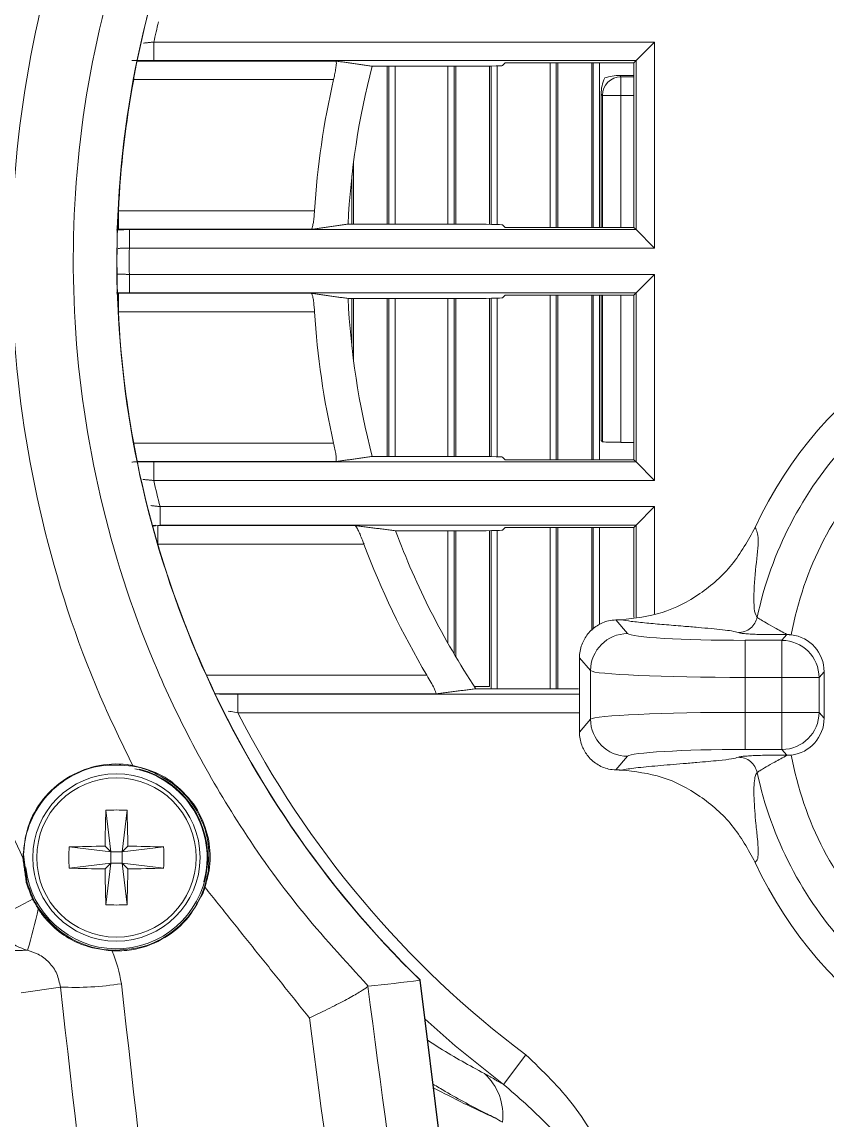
# Model space of a CAD drawing. Extents: x 16.7 to 113.1, y 4.5 to 84.5.
# Drawn here: x 105.198 to 106.497, y 34.52 to 36.293 of the extents above; entities that cross this region are included whole.
import ezdxf

# ---------------------------------------------------------------- set-up
doc = ezdxf.new("R2010")
doc.units = 0
doc.header["$MEASUREMENT"] = 0
doc.linetypes.add('SLD-SOLID', pattern=[0])
doc.layers.add('OBJECT', color=7, linetype='CONTINUOUS')

msp = doc.modelspace()

# ---------------------------------------------------------------- linework, layer by layer
at = {"layer": 'OBJECT', "linetype": 'SLD-SOLID', "lineweight": 15}
for p, q in [((105.4105, 36.2604), (105.4105, 36.2304)), ((105.4105, 36.2604), (106.2191, 36.2604)), ((106.2191, 36.2604), (106.1891, 36.2304)), ((106.2191, 36.2604), (106.2191, 35.9276)), ((105.3835, 36.2298), (105.7044, 36.2298)), ((106.1891, 36.2304), (105.4105, 36.2304)), ((105.763, 36.2215), (105.9137, 36.2215)), ((105.7875, 36.2215), (105.7875, 35.9665)), ((105.79, 35.9665), (105.79, 36.2215)), ((105.8, 36.2215), (105.8, 35.9665)), ((105.8854, 35.9665), (105.8854, 36.2215)), ((105.8954, 36.2215), (105.8954, 35.9665)), ((105.8979, 35.9665), (105.8979, 36.2215)), ((105.9525, 36.2217), (105.9525, 35.9662)), ((105.955, 35.9662), (105.955, 36.2218)), ((105.965, 36.222), (105.965, 35.966)), ((105.9779, 36.2267), (105.9737, 36.2225)), ((105.9779, 36.2267), (106.1854, 36.2267)), ((106.0504, 35.9612), (106.0504, 36.2267)), ((106.0604, 36.2267), (106.0604, 35.9612)), ((106.0629, 35.9612), (106.0629, 36.2267)), ((106.1175, 36.2267), (106.1175, 35.9612)), ((106.12, 35.9612), (106.12, 36.2267)), ((106.13, 36.2267), (106.13, 35.9612)), ((106.1891, 36.2304), (106.1854, 36.2267)), ((106.1854, 36.2267), (106.1854, 35.9612)), ((106.1891, 35.9576), (106.1891, 36.2304)), ((105.3781, 36.1999), (105.3781, 36.2017)), ((105.7008, 36.1999), (105.3781, 36.1999)), ((106.1627, 36.2065), (106.1648, 36.2043)), ((106.1854, 36.2065), (106.1627, 36.2065)), ((106.1648, 36.2043), (106.1648, 36.1744)), ((106.1648, 36.2043), (106.1854, 36.2043)), ((106.1348, 36.1744), (106.1327, 36.1765)), ((106.1327, 35.9612), (106.1327, 36.1765)), ((106.1348, 36.1744), (106.1648, 36.1744)), ((106.1348, 35.9612), (106.1348, 36.1744)), ((106.1854, 36.1744), (106.1648, 36.1744)), ((106.1648, 36.1744), (106.1648, 35.9612)), ((105.7329, 35.9665), (105.7329, 36.0656)), ((105.7304, 36.0448), (105.7304, 35.9665)), ((105.3534, 35.9581), (105.3534, 35.9881)), ((105.3534, 35.9881), (105.67, 35.9881)), ((105.3534, 35.9581), (105.3519, 35.9582)), ((105.6648, 35.9581), (105.3534, 35.9581)), ((105.3711, 35.9276), (105.3711, 35.9576)), ((105.3711, 35.9576), (106.1891, 35.9576)), ((105.9137, 35.9665), (105.7241, 35.9665)), ((105.9737, 35.9655), (105.9779, 35.9612)), ((106.1854, 35.9612), (105.9779, 35.9612)), ((106.1891, 35.9576), (106.1854, 35.9612)), ((106.2191, 35.9276), (106.1891, 35.9576)), ((106.2191, 35.9276), (105.3711, 35.9276)), ((105.3711, 35.8854), (105.3711, 35.8554)), ((105.3711, 35.8854), (106.2191, 35.8854)), ((106.2191, 35.8854), (106.1891, 35.8554)), ((106.2191, 35.8854), (106.2191, 35.5526)), ((105.3534, 35.8548), (105.3519, 35.8548)), ((105.3534, 35.8548), (105.6648, 35.8548)), ((105.3534, 35.8249), (105.3534, 35.8548)), ((106.1891, 35.8554), (105.3711, 35.8554)), ((105.7241, 35.8465), (105.9137, 35.8465)), ((105.7304, 35.8465), (105.7304, 35.7682)), ((105.7329, 35.7473), (105.7329, 35.8465)), ((105.7875, 35.8465), (105.7875, 35.5915)), ((105.79, 35.5915), (105.79, 35.8465)), ((105.8, 35.8465), (105.8, 35.5915)), ((105.8854, 35.5915), (105.8854, 35.8465)), ((105.8954, 35.8465), (105.8954, 35.5915)), ((105.8979, 35.5915), (105.8979, 35.8465)), ((105.9525, 35.8467), (105.9525, 35.5912)), ((105.955, 35.5912), (105.955, 35.8468)), ((105.965, 35.847), (105.965, 35.591)), ((105.9779, 35.8517), (105.9737, 35.8475)), ((105.9779, 35.8517), (106.1854, 35.8517)), ((106.0504, 35.5862), (106.0504, 35.8517)), ((106.0604, 35.8517), (106.0604, 35.5862)), ((106.0629, 35.5862), (106.0629, 35.8517)), ((106.1175, 35.8517), (106.1175, 35.5862)), ((106.12, 35.5862), (106.12, 35.8517)), ((106.13, 35.8517), (106.13, 35.5862)), ((106.1327, 35.6174), (106.1327, 35.8517)), ((106.1348, 35.6152), (106.1348, 35.8517)), ((106.1648, 35.8517), (106.1648, 35.6142)), ((106.1891, 35.8554), (106.1854, 35.8517)), ((106.1854, 35.8517), (106.1854, 35.5862)), ((106.1891, 35.5826), (106.1891, 35.8554)), ((105.67, 35.8249), (105.3534, 35.8249)), ((106.1348, 35.6152), (106.1327, 35.6174)), ((106.1854, 35.6142), (106.1648, 35.6142)), ((105.3781, 35.6131), (105.7008, 35.6131)), ((105.3781, 35.6122), (105.3781, 35.6131)), ((105.7044, 35.5831), (105.3837, 35.5831)), ((105.4105, 35.5526), (105.4105, 35.5826)), ((105.4105, 35.5826), (106.1891, 35.5826)), ((105.9137, 35.5915), (105.763, 35.5915)), ((105.9737, 35.5905), (105.9779, 35.5862)), ((106.1854, 35.5862), (105.9779, 35.5862)), ((106.1891, 35.5826), (106.1854, 35.5862)), ((106.2191, 35.5526), (106.1891, 35.5826)), ((106.2191, 35.5526), (105.4105, 35.5526)), ((105.4207, 35.5104), (105.4207, 35.4804)), ((105.4207, 35.5104), (106.2191, 35.5104)), ((106.2191, 35.5104), (106.1891, 35.4804)), ((106.2191, 35.5104), (106.2191, 35.3374)), ((105.4083, 35.4799), (105.4139, 35.4804)), ((105.4169, 35.4798), (105.7353, 35.4798)), ((105.4169, 35.4499), (105.4169, 35.4798)), ((106.1891, 35.4804), (105.4207, 35.4804)), ((105.955, 35.2165), (105.955, 35.4718)), ((105.965, 35.472), (105.965, 35.2165)), ((105.9779, 35.4767), (105.9737, 35.4725)), ((105.9779, 35.4767), (106.1854, 35.4767)), ((106.0504, 35.2165), (106.0504, 35.4767)), ((106.0604, 35.4767), (106.0604, 35.2165)), ((106.0629, 35.2165), (106.0629, 35.4767)), ((106.1175, 35.4767), (106.1175, 35.3106)), ((106.12, 35.3128), (106.12, 35.4767)), ((106.13, 35.4767), (106.13, 35.3199)), ((106.1891, 35.4804), (106.1854, 35.4767)), ((106.1854, 35.4767), (106.1854, 35.3314)), ((106.1891, 35.3321), (106.1891, 35.4804)), ((105.8008, 35.4715), (105.9137, 35.4715)), ((105.8854, 35.2899), (105.8854, 35.4715)), ((105.8954, 35.4715), (105.8954, 35.2726)), ((105.8979, 35.2683), (105.8979, 35.4715)), ((105.9525, 35.4717), (105.9525, 35.2201)), ((105.7499, 35.4499), (105.4169, 35.4499)), ((106.1755, 35.3056), (106.1566, 35.3276)), ((106.3652, 35.2347), (106.3652, 35.2946)), ((106.4247, 35.2946), (106.3652, 35.2946)), ((106.4328, 35.304), (106.4247, 35.2946)), ((106.4247, 35.2347), (106.4247, 35.2946)), ((106.0977, 35.2666), (106.1156, 35.2457)), ((106.0977, 35.2666), (106.0977, 35.2065)), ((106.1156, 35.2457), (106.1156, 35.1673)), ((106.4847, 35.2347), (106.4927, 35.244)), ((106.4927, 35.244), (106.4927, 35.1689)), ((105.4955, 35.2381), (105.8516, 35.2381)), ((106.3652, 35.2347), (106.3652, 35.1783)), ((106.3652, 35.2347), (106.4247, 35.2347)), ((106.4247, 35.2347), (106.4847, 35.2347)), ((106.4247, 35.2347), (106.4247, 35.1783)), ((106.4847, 35.2347), (106.4847, 35.1783)), ((105.8657, 35.2081), (105.5094, 35.2081)), ((105.5464, 35.1776), (105.5464, 35.2076)), ((105.5464, 35.2076), (106.0977, 35.2076)), ((106.0623, 35.2165), (105.9304, 35.2165)), ((106.0977, 35.2065), (106.0977, 35.1464)), ((106.0977, 35.1776), (105.5464, 35.1776)), ((106.3652, 35.1184), (106.3652, 35.1783)), ((106.4247, 35.1783), (106.3652, 35.1783)), ((106.4847, 35.1783), (106.4247, 35.1783)), ((106.4247, 35.1184), (106.4247, 35.1783)), ((106.4927, 35.1689), (106.4847, 35.1783)), ((106.1156, 35.1673), (106.0977, 35.1464)), ((106.3652, 35.1184), (106.4247, 35.1184)), ((106.4247, 35.1184), (106.4328, 35.109)), ((106.1566, 35.0854), (106.1755, 35.1074)), ((105.3856, 35.0897), (105.3763, 35.0917)), ((105.3331, 35.0202), (105.3409, 34.9532)), ((105.3673, 35.0202), (105.3594, 34.9532)), ((105.2739, 34.9611), (105.3409, 34.9532)), ((105.3409, 34.9532), (105.3318, 34.9623)), ((105.3685, 34.9623), (105.3594, 34.9532)), ((105.4265, 34.9611), (105.3594, 34.9532)), ((105.3409, 34.9532), (105.3409, 34.9347)), ((105.3409, 34.9532), (105.3594, 34.9532)), ((105.3594, 34.9347), (105.3594, 34.9532)), ((105.2739, 34.9269), (105.3409, 34.9347)), ((105.3318, 34.9256), (105.3409, 34.9347)), ((105.3331, 34.8677), (105.3409, 34.9347)), ((105.3594, 34.9347), (105.3409, 34.9347)), ((105.3594, 34.9347), (105.3685, 34.9256)), ((105.4265, 34.9269), (105.3594, 34.9347)), ((105.3673, 34.8677), (105.3594, 34.9347)), ((105.9541, 33.819), (105.8403, 34.7459)), ((105.9545, 33.8191), (105.8407, 34.7459)), ((105.2597, 34.7348), (105.1962, 34.7257)), ((106.0112, 34.6254), (105.9753, 34.5776))]:
    msp.add_line(p, q, dxfattribs=at)
at = {"layer": 'OBJECT', "linetype": 'SLD-SOLID', "lineweight": 15, "flags": 128}
for points in [[(105.4169, 35.4798), (105.4101, 35.479), (105.4087, 35.4787)], [(105.2016, 34.9645), (105.2003, 34.949), (105.2059, 34.9031)], [(105.9753, 34.5776), (105.8973, 34.6399), (105.8484, 34.6831)]]:
    msp.add_lwpolyline(points, dxfattribs=at)
at = {"layer": 'OBJECT', "linetype": 'SLD-SOLID', "lineweight": 15}
for radius in [0.135, 0.1287]:
    msp.add_circle((105.3502, 34.944), radius, dxfattribs=at)
for centre, radius, start, end in [((106.9722, 35.907), 1.6214, 134.8733, 225.7304), ((106.9722, 35.907), 1.6211, 134.8733, 180), ((106.9727, 35.9065), 1.6018, 166.0409, 167.2353), ((106.9727, 35.9065), 1.25, 165.4041, 177.2487), ((106.9727, 35.9065), 1.6214, 169.5755, 177.1143), ((106.9727, 35.9065), 1.3053, 167.011, 176.4146), ((106.1648, 36.1743), 0.03, 90.0817, 179.9183), ((106.9727, 35.9065), 1.6018, 179.2455, 180.7545), ((106.9722, 35.907), 1.6211, 180, 225.7233), ((106.9727, 35.9065), 1.25, 182.7513, 194.5959), ((106.9727, 35.2065), 0.65, 24.5823, 155.4177), ((106.9727, 35.9065), 1.6214, 182.8857, 190.4245), ((106.9727, 35.9065), 1.3053, 183.5854, 192.989), ((106.9727, 35.2065), 0.6012, 137.2855, 167.9698), ((106.9727, 35.2065), 0.5417, 135.4189, 169.6766), ((106.9727, 35.9065), 1.6018, 192.7647, 194.3169), ((106.9727, 35.9065), 1.25, 200.365, 213.5043), ((106.9727, 35.9065), 1.6214, 196.3573, 204.3446), ((106.9727, 35.9065), 1.3053, 200.4774, 210.8014), ((106.1757, 35.2454), 0.0601, 90.1999, 179.7717), ((106.4245, 35.2344), 0.0601, 0.2283, 89.8001), ((106.9727, 35.9065), 1.6018, 207.069, 233.1104), ((106.4245, 35.1785), 0.0601, 270.1999, 359.7717), ((106.1757, 35.1675), 0.0601, 180.2283, 269.8001), ((106.9727, 35.2065), 0.5417, 190.3234, 224.5811), ((105.3502, 34.944), 0.1474, 186.2425, 75.537), ((105.3482, 35.0974), 0.0287, 348.5229, 350.4272), ((105.3502, 34.944), 0.1464, 344.3746, 78.3356), ((105.4376, 35.067), 0.00182, 293.0955, 337.3019), ((105.4377, 35.067), 0.00188, 293.7891, 336.511), ((106.9727, 35.2065), 0.6012, 192.0302, 222.7145), ((107.464, 34.946), 2.1322, 178.0047, 179.5614), ((105.3502, 34.692), 0.3287, 87.0143, 92.9857), ((103.2364, 34.946), 2.1322, 0.4386, 1.9953), ((105.6022, 34.944), 0.3287, 177.0143, 182.9857), ((105.3482, 32.8301), 2.1322, 90.4386, 91.9953), ((105.3522, 32.8301), 2.1322, 88.0047, 89.5614), ((105.0982, 34.944), 0.3287, 357.0143, 2.9857), ((105.1994, 34.948), 0.00456, 267.0285, 279.6449), ((105.3482, 37.0578), 2.1322, 268.0047, 269.5614), ((107.464, 34.9419), 2.1322, 180.4386, 181.9953), ((103.2364, 34.9419), 2.1322, 358.0047, 359.5614), ((105.3522, 37.0578), 2.1322, 270.4386, 271.9953), ((105.3502, 34.944), 0.15, 337.3861, 351.9474), ((105.499, 34.9191), 0.00387, 77.3439, 94.6428), ((105.499, 34.9188), 0.00379, 76.939, 94.5988), ((106.9727, 35.2065), 0.65, 204.5823, 335.4177), ((106.9727, 35.9065), 3.0068, 199.7991, 266.1975), ((105.204, 34.9066), 0.00356, 280.579, 299.2375), ((105.2041, 34.9063), 0.00371, 281.087, 299.0116), ((105.4914, 34.891), 0.00479, 238.4512, 250.7267), ((105.4945, 34.9002), 0.00469, 242.0226, 254.4986), ((106.9727, 35.9065), 2.9472, 200.4368, 266.0663), ((104.845, 35.5327), 0.7528, 293.8274, 299.4131), ((105.2126, 34.8819), 0.00541, 292.7964, 305.5716), ((105.4913, 34.8906), 0.00499, 238.4582, 250.2401), ((106.9727, 35.9065), 3.76, 196.2407, 260.9363), ((104.0311, 35.138), 1.2248, 343.6999, 346.9116), ((105.2235, 34.8622), 0.00166, 291.7708, 335.6875), ((105.3502, 35.196), 0.3287, 267.0143, 272.9857), ((105.2308, 34.8803), 0.0894, 203.9138, 254.3397), ((105.2488, 34.7978), 0.0945, 357.1711, 357.8159), ((105.2825, 35.2211), 0.4868, 267.3108, 278.9427), ((105.8833, 34.528), 0.0908, 352.9658, 47.8323)]:
    msp.add_arc(centre, radius, start, end, dxfattribs=at)
for centre, major_axis, ratio, start_param, end_param in [((105.9137, 36.2225), (0.06, 0), 0.017455, 4.712389, 6.265732), ((106.1507, 36.1885), (0.0089, 0.032), 0.489854, 1.253849, 2.08482), ((106.1477, 36.1915), (0.0334, 0.0079), 0.382382, 1.018197, 1.756804), ((105.9137, 35.9654), (0.06, 0), 0.017455, 0.017453, 1.570796), ((105.9137, 35.8475), (0.06, 0), 0.017455, 4.712389, 6.265732), ((106.1648, 35.6153), (0.03, 0), 0.034921, 3.176499, 4.712389), ((105.9137, 35.5904), (0.06, 0), 0.017455, 0.017453, 1.570796), ((105.9137, 35.4725), (0.06, 0), 0.017455, 4.712389, 6.265732), ((106.3652, 35.3062), (0.19, 0), 0.061163, 3.193953, 4.712389), ((106.4326, 35.2438), (0.0392, 0.0457), 0.996772, 5.42245, 6.873335), ((106.1567, 35.2677), (0.0224, 0.056), 0.973344, 1.604915, 1.9608), ((106.3652, 35.2463), (0.25, 0), 0.046484, 3.193953, 4.712389), ((106.0623, 35.2144), (0.12, 0), 0.017455, 1.283851, 1.570796), ((106.3652, 35.1667), (0.25, 0), 0.046484, 1.570796, 3.089233), ((106.4326, 35.1691), (0.0392, -0.0457), 0.996772, 5.693036, 7.143921), ((106.1567, 35.1453), (-0.0224, 0.056), 0.973344, 1.180792, 1.536678), ((106.3652, 35.1068), (0.19, 0), 0.061163, 1.570796, 3.089233), ((105.6996, 35.7507), (1.6228, 0.1993), 0.620494, 4.671537, 4.722913), ((102.9848, 35.8949), (-2.1536, 17.275), 0.121842, 4.565556, 4.630005), ((103.0833, 35.907), (-2.1532, 17.375), 0.121162, 4.565731, 4.630179), ((107.7431, 35.9191), (-2.1536, 17.275), 0.121842, 1.624136, 1.679863), ((107.6446, 35.907), (-2.1532, 17.375), 0.121162, 1.626169, 1.680037), ((106.6288, 35.9065), (1.5813, 0), 0.964711, 4.206103, 4.276697), ((106.7597, 35.9065), (1.6185, 0), 0.982242, 4.196653, 4.205118)]:
    msp.add_ellipse(centre, major_axis=major_axis, ratio=ratio, start_param=start_param, end_param=end_param, dxfattribs=at)
for points, knots in [([(105.7455, 37.0657), (105.6861, 36.9973), (105.5656, 36.8587), (105.43, 36.6158), (105.3319, 36.3505), (105.2807, 36.0722), (105.2769, 35.7875), (105.3203, 35.5097), (105.41, 35.2409), (105.5248, 35.0267), (105.6442, 34.859), (105.7192, 34.7775), (105.7568, 34.7365)], [0, 0, 0, 0, 0.105507, 0.213881, 0.322431, 0.434173, 0.541943, 0.652859, 0.760304, 0.870828, 0.9351, 1, 1, 1, 1]), ([(105.1992, 36.8705), (105.1551, 36.7745), (105.0657, 36.5802), (105.0015, 36.3145), (104.9724, 36.0921), (104.9643, 35.9161), (104.9709, 35.7384), (104.9988, 35.5131), (105.0627, 35.2416), (105.1533, 35.0437), (105.1992, 34.9435)], [0, 0, 0, 0, 0.158308, 0.320393, 0.4075, 0.494607, 0.584228, 0.67385, 0.834938, 1, 1, 1, 1]), ([(105.3765, 35.0926), (105.3612, 35.1241), (105.3024, 35.2448), (105.2266, 35.4701), (105.1778, 35.7678), (105.18, 36.0723), (105.2267, 36.3327), (105.2958, 36.5502), (105.3495, 36.6641), (105.3765, 36.7213)], [0, 0, 0, 0, 0.062214, 0.238483, 0.419893, 0.595629, 0.776478, 0.887615, 1, 1, 1, 1]), ([(105.4105, 36.2304), (105.3999, 36.2304), (105.3877, 36.2304), (105.3764, 36.2305), (105.3748, 36.2305)], [0, 0, 0, 0, 0.8619923, 1, 1, 1, 1]), ([(105.7044, 36.2298), (105.7047, 36.2295), (105.7054, 36.2288), (105.7052, 36.2238), (105.7042, 36.2165), (105.7027, 36.2081), (105.7014, 36.2024), (105.7008, 36.1999)], [0, 0, 0, 0, 0.208546, 0.417164, 0.624791, 0.835752, 1, 1, 1, 1]), ([(105.67, 35.9881), (105.6698, 35.9847), (105.6693, 35.978), (105.6682, 35.969), (105.6669, 35.9622), (105.6658, 35.9587), (105.6651, 35.9583), (105.6648, 35.9581)], [0, 0, 0, 0, 0.216609, 0.433176, 0.650777, 0.869529, 1, 1, 1, 1]), ([(105.6648, 35.8548), (105.6653, 35.8545), (105.6661, 35.8537), (105.6675, 35.8483), (105.6687, 35.8404), (105.6695, 35.8321), (105.6699, 35.8268), (105.67, 35.8249)], [0, 0, 0, 0, 0.2192503, 0.4384967, 0.6577118, 0.8761132, 1, 1, 1, 1]), ([(105.7008, 35.6131), (105.7016, 35.6097), (105.7031, 35.603), (105.7046, 35.5939), (105.7053, 35.5872), (105.7052, 35.5837), (105.7046, 35.5833), (105.7044, 35.5831)], [0, 0, 0, 0, 0.220859, 0.441926, 0.657693, 0.867325, 1, 1, 1, 1]), ([(105.3748, 35.5824), (105.3757, 35.5825), (105.387, 35.5825), (105.3993, 35.5826), (105.4105, 35.5826)], [0, 0, 0, 0, 0.081826, 1, 1, 1, 1]), ([(105.7353, 35.4798), (105.7359, 35.4795), (105.737, 35.4787), (105.7399, 35.4735), (105.7435, 35.4659), (105.747, 35.4576), (105.7491, 35.452), (105.7499, 35.4499)], [0, 0, 0, 0, 0.207811, 0.415259, 0.632109, 0.861308, 1, 1, 1, 1]), ([(106.165, 35.3278), (106.1873, 35.3303), (106.232, 35.3354), (106.2934, 35.3677), (106.3468, 35.4143), (106.37, 35.456), (106.3816, 35.4769)], [0, 0, 0, 0, 0.2496316, 0.4995919, 0.7494086, 1, 1, 1, 1]), ([(106.3816, 35.4769), (106.3839, 35.4719), (106.3885, 35.4617), (106.3822, 35.4145), (106.3788, 35.3702), (106.3799, 35.3397), (106.3831, 35.3344), (106.3847, 35.3318)], [0, 0, 0, 0, 0.239384, 0.493145, 0.754611, 0.880287, 1, 1, 1, 1]), ([(106.3847, 35.3318), (106.3836, 35.3285), (106.3815, 35.3218), (106.3742, 35.3136), (106.3648, 35.3081), (106.3578, 35.3074), (106.3543, 35.3071)], [0, 0, 0, 0, 0.242686, 0.5, 0.757314, 1, 1, 1, 1]), ([(106.3847, 35.3318), (106.3858, 35.331), (106.3882, 35.3293), (106.3985, 35.3231), (106.4136, 35.3145), (106.426, 35.3077), (106.4328, 35.304)], [0, 0, 0, 0, 0.221249, 0.475943, 0.71388, 1, 1, 1, 1]), ([(106.1014, 35.2875), (106.1044, 35.2936), (106.1102, 35.3059), (106.1258, 35.3192), (106.1419, 35.3264), (106.1526, 35.3272), (106.1566, 35.3276)], [0, 0, 0, 0, 0.272657, 0.546141, 0.8274, 1, 1, 1, 1]), ([(106.3543, 35.3071), (106.3514, 35.308), (106.3461, 35.3096), (106.3289, 35.3117), (106.3104, 35.3136), (106.2887, 35.3155), (106.263, 35.3176), (106.2344, 35.32), (106.2057, 35.3225), (106.1811, 35.3251), (106.1701, 35.3269), (106.165, 35.3278)], [0, 0, 0, 0, 0.115434, 0.204199, 0.296296, 0.390311, 0.496175, 0.628006, 0.757037, 0.887489, 1, 1, 1, 1]), ([(106.4328, 35.304), (106.429, 35.3039), (106.4213, 35.3038), (106.4087, 35.3037), (106.3961, 35.3039), (106.3838, 35.3042), (106.3727, 35.3047), (106.3636, 35.3054), (106.3569, 35.3062), (106.3552, 35.3068), (106.3543, 35.3071)], [0, 0, 0, 0, 0.112477, 0.225058, 0.347499, 0.470285, 0.600653, 0.730922, 0.866007, 1, 1, 1, 1]), ([(105.8516, 35.2381), (105.8537, 35.2344), (105.8581, 35.227), (105.8629, 35.2177), (105.8657, 35.2114), (105.8664, 35.2085), (105.8659, 35.2082), (105.8657, 35.2081)], [0, 0, 0, 0, 0.259509, 0.520202, 0.708476, 0.89739, 1, 1, 1, 1]), ([(105.5168, 35.2075), (105.5217, 35.2075), (105.5313, 35.2076), (105.5414, 35.2076), (105.5464, 35.2076)], [0, 0, 0, 0, 0.51142, 1, 1, 1, 1]), ([(105.9525, 35.2201), (105.9521, 35.2201), (105.9511, 35.2201), (105.9448, 35.2201), (105.9368, 35.2201), (105.9309, 35.2201), (105.9285, 35.2201)], [0, 0, 0, 0, 0.271756, 0.543512, 0.815269, 1, 1, 1, 1]), ([(105.5464, 35.1776), (105.5427, 35.1782), (105.5374, 35.1792), (105.5323, 35.1801), (105.5307, 35.1804)], [0, 0, 0, 0, 0.6827904, 1, 1, 1, 1]), ([(106.1566, 35.0854), (106.1527, 35.0857), (106.1418, 35.0866), (106.1251, 35.094), (106.1097, 35.1078), (106.104, 35.1199), (106.1014, 35.1255)], [0, 0, 0, 0, 0.168845, 0.462583, 0.75322, 1, 1, 1, 1]), ([(106.165, 35.0852), (106.1723, 35.0863), (106.1878, 35.0888), (106.2241, 35.0921), (106.2586, 35.095), (106.2863, 35.0973), (106.3057, 35.099), (106.3255, 35.1009), (106.3451, 35.1031), (106.3513, 35.105), (106.3543, 35.1059)], [0, 0, 0, 0, 0.1538204, 0.3254596, 0.5037815, 0.6000056, 0.6818576, 0.7631212, 0.8845433, 1, 1, 1, 1]), ([(106.3543, 35.1059), (106.3552, 35.1062), (106.3569, 35.1068), (106.3636, 35.1075), (106.3727, 35.1082), (106.3837, 35.1087), (106.3961, 35.1091), (106.4087, 35.1092), (106.4213, 35.1092), (106.429, 35.1091), (106.4328, 35.109)], [0, 0, 0, 0, 0.133882, 0.269072, 0.399128, 0.52971, 0.652295, 0.774937, 0.887429, 1, 1, 1, 1]), ([(106.3543, 35.1059), (106.3578, 35.1055), (106.3648, 35.1048), (106.3742, 35.0993), (106.3815, 35.0912), (106.3836, 35.0844), (106.3847, 35.0812)], [0, 0, 0, 0, 0.242686, 0.5, 0.757314, 1, 1, 1, 1]), ([(106.4328, 35.109), (106.426, 35.1053), (106.4136, 35.0985), (106.3985, 35.0899), (106.3882, 35.0837), (106.3858, 35.082), (106.3847, 35.0812)], [0, 0, 0, 0, 0.286098, 0.524057, 0.778734, 1, 1, 1, 1]), ([(105.1992, 34.9435), (105.2008, 34.9605), (105.2041, 34.9945), (105.23, 35.0398), (105.2683, 35.0743), (105.3161, 35.094), (105.3538, 35.0962), (105.3735, 35.0931), (105.3765, 35.0926)], [0, 0, 0, 0, 0.1932402, 0.3864868, 0.579566, 0.7723913, 0.9650242, 1, 1, 1, 1]), ([(105.3763, 35.0917), (105.3594, 35.093), (105.3257, 35.0956), (105.277, 35.078), (105.2368, 35.0465), (105.2093, 35.0032), (105.2006, 34.9667), (105.2002, 34.9467), (105.2002, 34.9436)], [0, 0, 0, 0, 0.1925659, 0.3851307, 0.5777378, 0.7705069, 0.9635135, 1, 1, 1, 1]), ([(105.4384, 35.0653), (105.4243, 35.0739), (105.4049, 35.0857), (105.3824, 35.0904), (105.3763, 35.0917)], [0, 0, 0, 0, 0.728741, 1, 1, 1, 1]), ([(105.3765, 35.0926), (105.3931, 35.0882), (105.4157, 35.0823), (105.4344, 35.0696), (105.4393, 35.0663)], [0, 0, 0, 0, 0.736893, 1, 1, 1, 1]), ([(106.3816, 34.9361), (106.3701, 34.9569), (106.3469, 34.9985), (106.2936, 35.045), (106.2322, 35.0775), (106.1875, 35.0826), (106.165, 35.0852)], [0, 0, 0, 0, 0.249468, 0.499319, 0.749167, 1, 1, 1, 1]), ([(105.4987, 34.923), (105.4994, 34.9396), (105.5009, 34.9729), (105.4825, 35.0191), (105.459, 35.049), (105.443, 35.0617), (105.4385, 35.0652)], [0, 0, 0, 0, 0.306652, 0.614034, 0.892132, 1, 1, 1, 1]), ([(105.4394, 35.0662), (105.452, 35.0551), (105.4765, 35.0335), (105.4969, 34.9889), (105.5028, 34.9516), (105.5006, 34.9301), (105.4999, 34.9229)], [0, 0, 0, 0, 0.308983, 0.604099, 0.866165, 1, 1, 1, 1]), ([(106.3847, 35.0812), (106.3838, 35.0803), (106.3821, 35.0785), (106.3795, 35.0669), (106.379, 35.039), (106.3821, 35.0027), (106.3852, 34.9743), (106.3866, 34.9549), (106.3862, 34.9409), (106.3831, 34.9377), (106.3816, 34.9361)], [0, 0, 0, 0, 0.057194, 0.119847, 0.300985, 0.50649, 0.642071, 0.760177, 0.881305, 1, 1, 1, 1]), ([(105.3432, 34.7942), (105.3601, 34.7951), (105.394, 34.7968), (105.4398, 34.8206), (105.4718, 34.8522), (105.484, 34.8768), (105.4887, 34.8863)], [0, 0, 0, 0, 0.275405, 0.550801, 0.826443, 1, 1, 1, 1]), ([(105.4896, 34.8859), (105.4815, 34.8708), (105.4653, 34.8407), (105.4238, 34.8092), (105.3812, 34.7938), (105.3537, 34.7933), (105.3432, 34.7932)], [0, 0, 0, 0, 0.276322, 0.552658, 0.828641, 1, 1, 1, 1]), ([(105.3432, 34.7932), (105.3263, 34.7955), (105.2972, 34.7995), (105.2606, 34.8204), (105.2379, 34.8411), (105.2276, 34.8557), (105.2241, 34.8606)], [0, 0, 0, 0, 0.3569306, 0.612992, 0.8701697, 1, 1, 1, 1]), ([(105.225, 34.8615), (105.2352, 34.8488), (105.2535, 34.8261), (105.2931, 34.8036), (105.3226, 34.7956), (105.3404, 34.7944), (105.3432, 34.7942)], [0, 0, 0, 0, 0.35074, 0.624871, 0.939556, 1, 1, 1, 1]), ([(105.2597, 34.7348), (105.2582, 34.7421), (105.2553, 34.7567), (105.2422, 34.7753), (105.2253, 34.7884), (105.2125, 34.7924), (105.2067, 34.7942)], [0, 0, 0, 0, 0.262327, 0.524834, 0.784589, 1, 1, 1, 1]), ([(105.3432, 34.7932), (105.3432, 34.793), (105.351, 34.7764), (105.3546, 34.7582), (105.3582, 34.7402)], [0, 0, 0, 0, 0.008018, 1, 1, 1, 1]), ([(105.7561, 34.736), (105.7539, 34.7342), (105.7496, 34.7307), (105.7312, 34.7199), (105.7061, 34.7066), (105.6816, 34.6943), (105.6665, 34.6871), (105.6619, 34.685), (105.6618, 34.6849)], [0, 0, 0, 0, 0.218979, 0.437723, 0.662711, 0.898747, 0.996502, 1, 1, 1, 1]), ([(105.8526, 34.6489), (105.8591, 34.6446), (105.8895, 34.6248), (105.9202, 34.6082), (105.9442, 34.5953)], [0, 0, 0, 0, 0.215984, 1, 1, 1, 1]), ([(106.0112, 34.6254), (106.0385, 34.5993), (106.0939, 34.5464), (106.1484, 34.4434), (106.1824, 34.3735), (106.1999, 34.3383), (106.2, 34.3381)], [0, 0, 0, 0, 0.324519, 0.659805, 0.9981, 1, 1, 1, 1]), ([(105.8612, 34.5782), (105.8678, 34.5743), (105.8967, 34.5569), (105.9296, 34.5396), (105.9564, 34.526), (105.9609, 34.5238), (105.9614, 34.5235)], [0, 0, 0, 0, 0.1979815, 0.8675466, 0.9829206, 1, 1, 1, 1]), ([(106.2, 34.3381), (106.1998, 34.3383), (106.1988, 34.3394), (106.1943, 34.3443), (106.1672, 34.3743), (106.1162, 34.432), (106.051, 34.5117), (105.9993, 34.5567), (105.9753, 34.5776)], [0, 0, 0, 0, 0.002191, 0.013463, 0.059638, 0.364667, 0.706177, 1, 1, 1, 1])]:
    msp.add_open_spline(points, degree=3, knots=knots, dxfattribs=at)
for points in [[(105.394, 36.2588), (105.4105, 36.2604)], [(105.7044, 36.2298), (105.763, 36.2215)], [(105.3534, 35.9581), (105.3504, 35.9575)], [(105.3504, 35.9575), (105.3711, 35.9576)], [(105.6648, 35.9581), (105.7241, 35.9665)], [(105.3711, 35.9276), (105.3529, 35.9274)], [(105.3514, 35.8856), (105.3711, 35.8854)], [(105.3711, 35.8554), (105.3504, 35.8554)], [(105.3504, 35.8554), (105.3534, 35.8548)], [(105.6648, 35.8548), (105.7241, 35.8465)], [(105.7044, 35.5831), (105.763, 35.5915)], [(105.4105, 35.5526), (105.393, 35.5543)], [(105.4055, 35.5122), (105.4207, 35.5104)], [(105.7353, 35.4798), (105.8008, 35.4715)], [(106.165, 35.3278), (106.1566, 35.3276)], [(106.4398, 35.3035), (106.4328, 35.304)], [(106.1014, 35.2876), (106.1014, 35.2875)], [(105.8657, 35.2081), (105.9304, 35.2165)], [(106.1014, 35.1255), (106.1014, 35.1254)], [(106.4328, 35.109), (106.4398, 35.1094)], [(106.165, 35.0852), (106.1566, 35.0854)], [(105.4384, 35.0653), (105.4385, 35.0652)], [(105.4394, 35.0662), (105.4393, 35.0663)], [(105.2047, 34.9031), (105.1992, 34.9435)], [(105.2002, 34.9436), (105.2058, 34.9035)], [(105.4923, 34.896), (105.4987, 34.9226)], [(105.4998, 34.9225), (105.4933, 34.8957)], [(105.4987, 34.923), (105.4987, 34.9226)], [(105.4998, 34.9225), (105.4999, 34.9229)], [(105.2047, 34.9031), (105.2048, 34.9027)], [(105.2147, 34.8769), (105.2048, 34.9027)], [(105.2059, 34.9031), (105.2058, 34.9035)], [(105.2059, 34.9031), (105.2158, 34.8775)], [(105.4887, 34.8863), (105.4889, 34.8869)], [(105.4889, 34.8869), (105.4923, 34.896)], [(105.4933, 34.8957), (105.4898, 34.8865)], [(105.6618, 34.6849), (105.4933, 34.8957)], [(105.2241, 34.8606), (105.2147, 34.8769)], [(105.2158, 34.8775), (105.225, 34.8615)], [(105.4896, 34.8859), (105.4898, 34.8865)], [(105.2067, 34.7942), (105.174, 34.7939)], [(105.8404, 34.746), (105.8401, 34.7458)], [(105.8403, 34.7459), (105.8404, 34.746)], [(105.7568, 34.7365), (105.7561, 34.736)], [(105.9442, 34.5953), (105.9753, 34.5776)]]:
    msp.add_open_spline(points, degree=1, dxfattribs=at)

doc.saveas('drawing.dxf')
